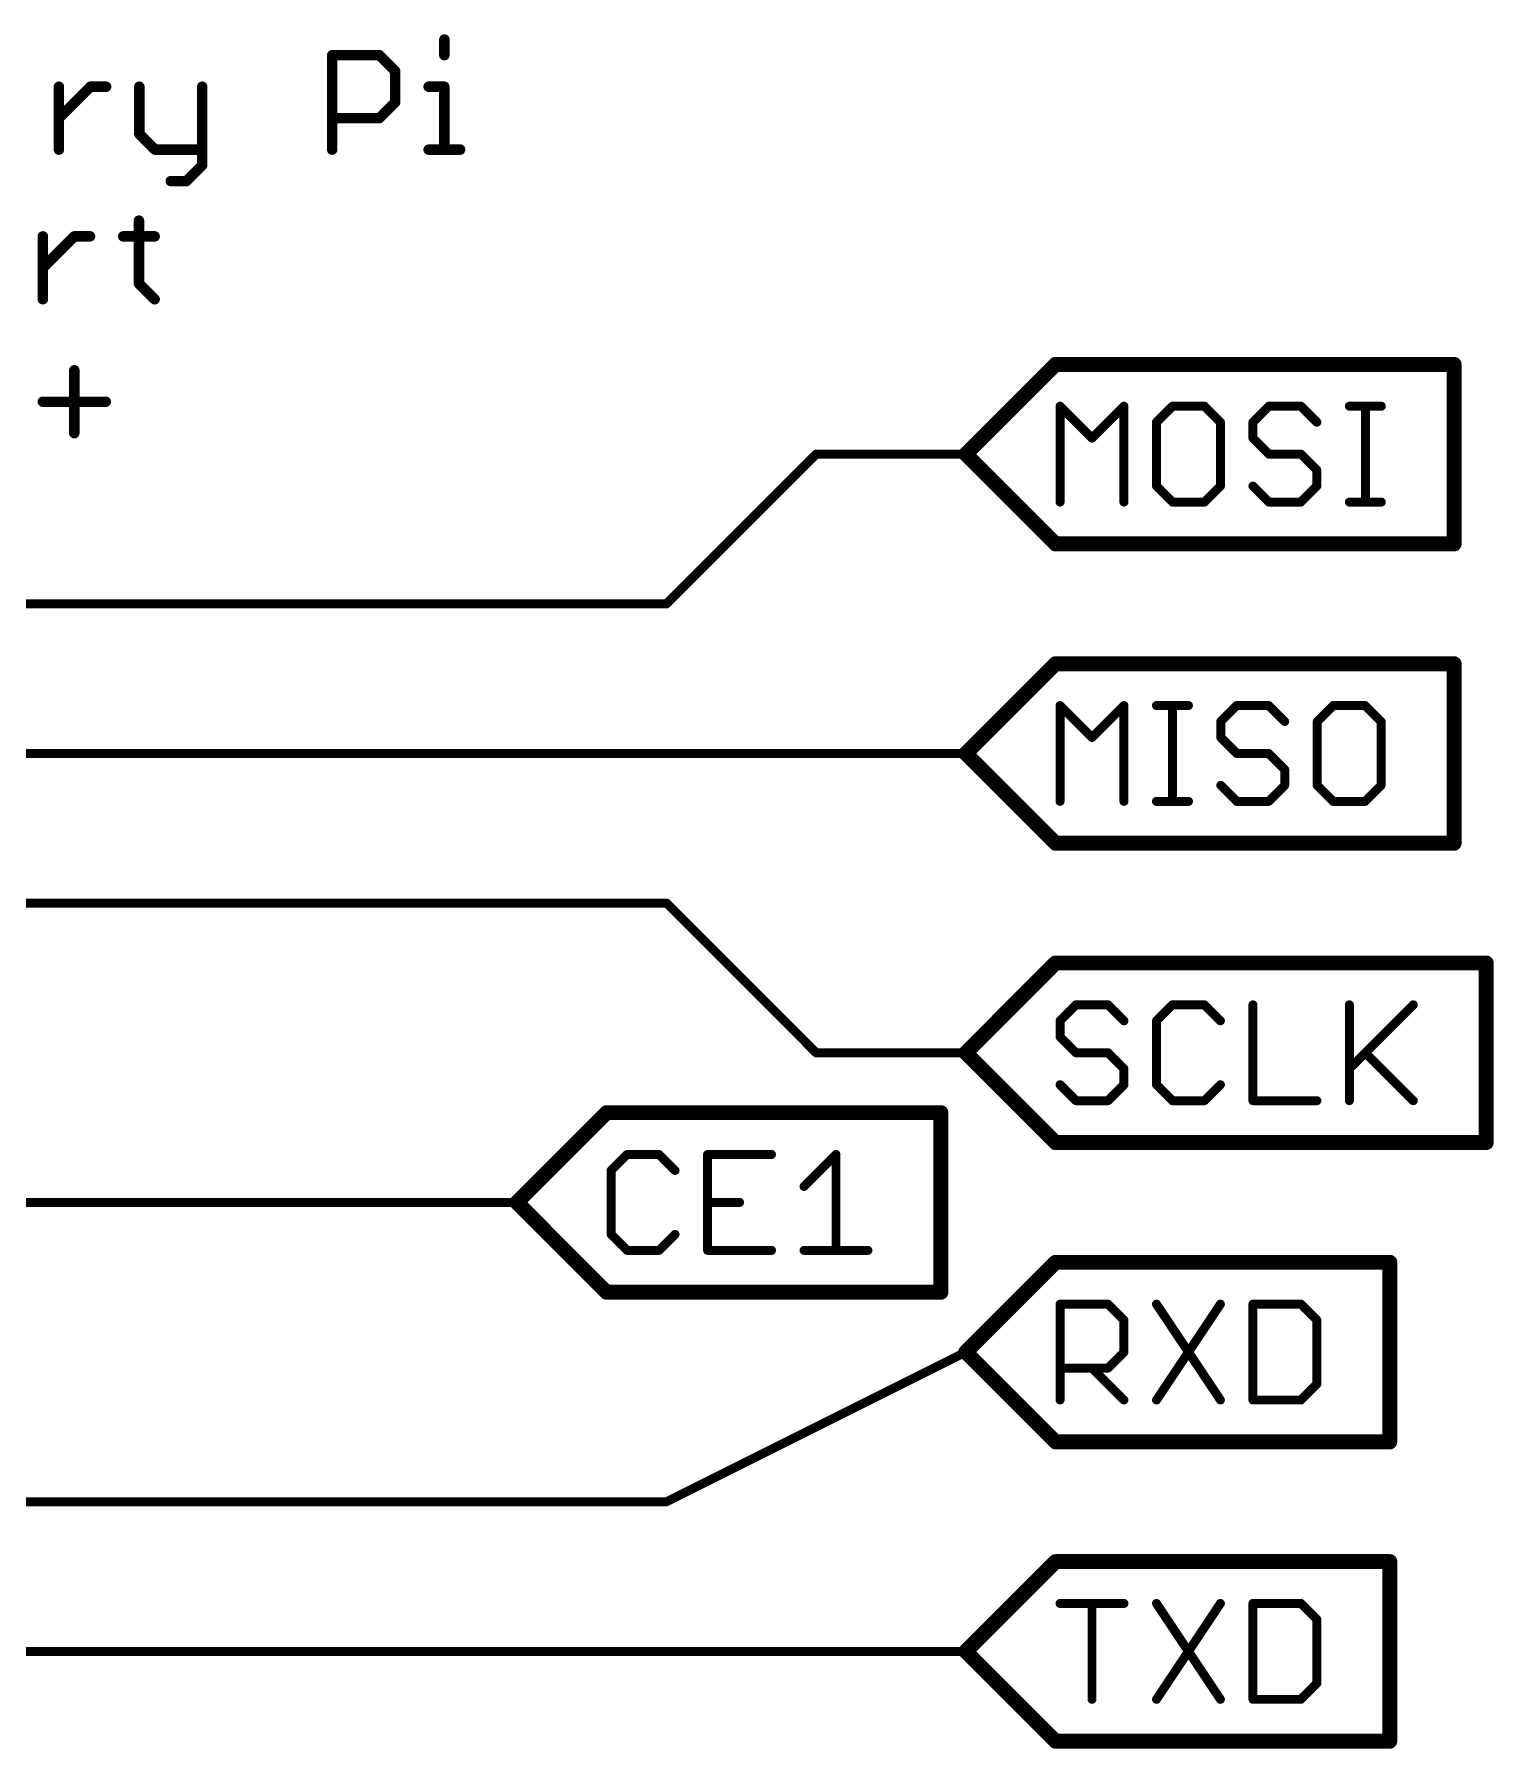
# Model space of a CAD drawing. Extents: x 2 to 137, y 1 to 177.
# Drawn here: x 98.49 to 123.26, y 135.51 to 164.61 of the extents above; entities that cross this region are included whole.
import ezdxf

# ---------------------------------------------------------------- set-up
doc = ezdxf.new("R2010")
doc.units = 0
for name, color, linetype in [('91', 94, 'CONTINUOUS'), ('95', 250, 'CONTINUOUS'), ('97', 250, 'CONTINUOUS')]:
    doc.layers.add(name, color=color, linetype=linetype)

msp = doc.modelspace()

# ---------------------------------------------------------------- linework, layer by layer
at = {"layer": '91', "const_width": 0.1524}
for points in [[(109.22, 154.94), (111.76, 157.48)], [(111.76, 157.48), (114.3, 157.48)], [(88.9, 154.94), (109.22, 154.94)], [(88.9, 152.4), (109.22, 152.4)], [(109.22, 152.4), (114.3, 152.4)], [(88.9, 149.86), (109.22, 149.86)], [(109.22, 149.86), (111.76, 147.32)], [(111.76, 147.32), (114.3, 147.32)], [(88.9, 144.78), (106.68, 144.78)], [(109.22, 139.7), (114.3, 142.24)], [(88.9, 139.7), (109.22, 139.7)], [(88.9, 137.16), (114.3, 137.16)]]:
    msp.add_lwpolyline(points, dxfattribs=at)
at = {"layer": '91', "const_width": 0.0762}
for points in [[(111.76, 157.5181, 1), (111.76, 157.4419)], [(111.7869, 157.4531, 1), (111.7331, 157.5069)], [(114.3, 157.4419, 1), (114.3, 157.5181)], [(109.1931, 154.9669, 1), (109.2469, 154.9131)], [(109.22, 154.9019, 1), (109.22, 154.9781)], [(109.22, 152.4381, 1), (109.22, 152.3619)], [(109.22, 152.3619, 1), (109.22, 152.4381)], [(114.3, 152.3619, 1), (114.3, 152.4381)], [(109.2469, 149.8869, 1), (109.1931, 149.8331)], [(109.22, 149.8219, 1), (109.22, 149.8981)], [(111.76, 147.3581, 1), (111.76, 147.2819)], [(111.7331, 147.2931, 1), (111.7869, 147.3469)], [(114.3, 147.2819, 1), (114.3, 147.3581)], [(106.68, 144.7419, 1), (106.68, 144.8181)], [(114.317, 142.2059, 1), (114.283, 142.2741)], [(109.203, 139.7341, 1), (109.237, 139.6659)], [(109.22, 139.6619, 1), (109.22, 139.7381)], [(114.3, 137.1219, 1), (114.3, 137.1981)]]:
    msp.add_lwpolyline(points, format="xyb", dxfattribs=at)
at = {"layer": '95'}
for points, const_width in [([(114.3, 157.48), (115.824, 159.004)], 0.254), ([(115.824, 159.004), (122.5889, 159.004)], 0.254), ([(122.5889, 159.004), (122.5889, 155.956)], 0.254), ([(115.9002, 156.6672), (115.9002, 158.2942)], 0.1524), ([(115.9002, 158.2942), (116.4425, 157.7519)], 0.1524), ([(116.4425, 157.7519), (116.9849, 158.2942)], 0.1524), ([(116.9849, 158.2942), (116.9849, 156.6672)], 0.1524), ([(117.8085, 158.2942), (117.5374, 158.023)], 0.1524), ([(118.3509, 158.2942), (117.8085, 158.2942)], 0.1524), ([(118.622, 158.023), (118.3509, 158.2942)], 0.1524), ([(119.4457, 158.2942), (119.1745, 158.023)], 0.1524), ([(119.988, 158.2942), (119.4457, 158.2942)], 0.1524), ([(120.2592, 158.023), (119.988, 158.2942)], 0.1524), ([(120.8117, 158.2942), (121.354, 158.2942)], 0.1524), ([(121.0828, 156.6672), (121.0828, 158.2942)], 0.1524), ([(117.5374, 158.023), (117.5374, 156.9384)], 0.1524), ([(118.622, 156.9384), (118.622, 158.023)], 0.1524), ([(119.1745, 158.023), (119.1745, 157.7519)], 0.1524), ([(119.1745, 157.7519), (119.4457, 157.4807)], 0.1524), ([(114.3, 157.48), (115.824, 155.956)], 0.254), ([(119.4457, 157.4807), (119.988, 157.4807)], 0.1524), ([(119.988, 157.4807), (120.2592, 157.2095)], 0.1524), ([(120.2592, 157.2095), (120.2592, 156.9384)], 0.1524), ([(117.5374, 156.9384), (117.8085, 156.6672)], 0.1524), ([(118.3509, 156.6672), (118.622, 156.9384)], 0.1524), ([(119.4457, 156.6672), (119.1745, 156.9384)], 0.1524), ([(120.2592, 156.9384), (119.988, 156.6672)], 0.1524), ([(117.8085, 156.6672), (118.3509, 156.6672)], 0.1524), ([(119.988, 156.6672), (119.4457, 156.6672)], 0.1524), ([(120.8117, 156.6672), (121.354, 156.6672)], 0.1524), ([(115.824, 155.956), (122.5889, 155.956)], 0.254), ([(114.3, 152.4), (115.824, 153.924)], 0.254), ([(115.824, 153.924), (122.5889, 153.924)], 0.254), ([(122.5889, 153.924), (122.5889, 150.876)], 0.254), ([(115.9002, 151.5872), (115.9002, 153.2142)], 0.1524), ([(115.9002, 153.2142), (116.4425, 152.6719)], 0.1524), ([(116.4425, 152.6719), (116.9849, 153.2142)], 0.1524), ([(116.9849, 153.2142), (116.9849, 151.5872)], 0.1524), ([(117.5374, 153.2142), (118.0797, 153.2142)], 0.1524), ([(117.8085, 151.5872), (117.8085, 153.2142)], 0.1524), ([(118.9, 153.2142), (118.6288, 152.943)], 0.1524), ([(119.4423, 153.2142), (118.9, 153.2142)], 0.1524), ([(119.7135, 152.943), (119.4423, 153.2142)], 0.1524), ([(120.5371, 153.2142), (120.266, 152.943)], 0.1524), ([(121.0794, 153.2142), (120.5371, 153.2142)], 0.1524), ([(121.3506, 152.943), (121.0794, 153.2142)], 0.1524), ([(118.6288, 152.943), (118.6288, 152.6719)], 0.1524), ([(120.266, 152.943), (120.266, 151.8584)], 0.1524), ([(121.3506, 151.8584), (121.3506, 152.943)], 0.1524), ([(114.3, 152.4), (115.824, 150.876)], 0.254), ([(118.6288, 152.6719), (118.9, 152.4007)], 0.1524), ([(118.9, 152.4007), (119.4423, 152.4007)], 0.1524), ([(119.4423, 152.4007), (119.7135, 152.1295)], 0.1524), ([(119.7135, 152.1295), (119.7135, 151.8584)], 0.1524), ([(118.9, 151.5872), (118.6288, 151.8584)], 0.1524), ([(119.7135, 151.8584), (119.4423, 151.5872)], 0.1524), ([(120.266, 151.8584), (120.5371, 151.5872)], 0.1524), ([(121.0794, 151.5872), (121.3506, 151.8584)], 0.1524), ([(117.5374, 151.5872), (118.0797, 151.5872)], 0.1524), ([(119.4423, 151.5872), (118.9, 151.5872)], 0.1524), ([(120.5371, 151.5872), (121.0794, 151.5872)], 0.1524), ([(115.824, 150.876), (122.5889, 150.876)], 0.254), ([(114.3, 147.32), (115.824, 148.844)], 0.254), ([(115.824, 148.844), (123.1346, 148.844)], 0.254), ([(123.1346, 148.844), (123.1346, 145.796)], 0.254), ([(116.1714, 148.1342), (115.9002, 147.863)], 0.1524), ([(116.7137, 148.1342), (116.1714, 148.1342)], 0.1524), ([(116.9849, 147.863), (116.7137, 148.1342)], 0.1524), ([(117.8085, 148.1342), (117.5374, 147.863)], 0.1524), ([(118.3509, 148.1342), (117.8085, 148.1342)], 0.1524), ([(118.622, 147.863), (118.3509, 148.1342)], 0.1524), ([(119.1745, 148.1342), (119.1745, 146.5072)], 0.1524), ([(120.8117, 148.1342), (120.8117, 146.5072)], 0.1524), ([(120.8117, 147.0495), (121.8963, 148.1342)], 0.1524), ([(115.9002, 147.863), (115.9002, 147.5919)], 0.1524), ([(117.5374, 147.863), (117.5374, 146.7784)], 0.1524), ([(115.9002, 147.5919), (116.1714, 147.3207)], 0.1524), ([(114.3, 147.32), (115.824, 145.796)], 0.254), ([(116.1714, 147.3207), (116.7137, 147.3207)], 0.1524), ([(116.7137, 147.3207), (116.9849, 147.0495)], 0.1524), ([(121.0828, 147.3207), (121.8963, 146.5072)], 0.1524), ([(116.9849, 147.0495), (116.9849, 146.7784)], 0.1524), ([(116.1714, 146.5072), (115.9002, 146.7784)], 0.1524), ([(116.9849, 146.7784), (116.7137, 146.5072)], 0.1524), ([(117.5374, 146.7784), (117.8085, 146.5072)], 0.1524), ([(118.3509, 146.5072), (118.622, 146.7784)], 0.1524), ([(106.68, 144.78), (108.204, 146.304)], 0.254), ([(108.204, 146.304), (113.8775, 146.304)], 0.254), ([(113.8775, 146.304), (113.8775, 143.256)], 0.254), ([(116.7137, 146.5072), (116.1714, 146.5072)], 0.1524), ([(117.8085, 146.5072), (118.3509, 146.5072)], 0.1524), ([(119.1745, 146.5072), (120.2592, 146.5072)], 0.1524), ([(115.824, 145.796), (123.1346, 145.796)], 0.254), ([(108.5514, 145.5942), (108.2802, 145.323)], 0.1524), ([(109.0937, 145.5942), (108.5514, 145.5942)], 0.1524), ([(109.3649, 145.323), (109.0937, 145.5942)], 0.1524), ([(111.002, 145.5942), (109.9174, 145.5942)], 0.1524), ([(109.9174, 145.5942), (109.9174, 143.9672)], 0.1524), ([(111.5545, 145.0519), (112.0968, 145.5942)], 0.1524), ([(112.0968, 145.5942), (112.0968, 143.9672)], 0.1524), ([(108.2802, 145.323), (108.2802, 144.2384)], 0.1524), ([(106.68, 144.78), (108.204, 143.256)], 0.254), ([(109.9174, 144.7807), (110.4597, 144.7807)], 0.1524), ([(108.2802, 144.2384), (108.5514, 143.9672)], 0.1524), ([(108.5514, 143.9672), (109.0937, 143.9672)], 0.1524), ([(109.0937, 143.9672), (109.3649, 144.2384)], 0.1524), ([(109.9174, 143.9672), (111.002, 143.9672)], 0.1524), ([(111.5545, 143.9672), (112.6392, 143.9672)], 0.1524), ([(114.3, 142.24), (115.824, 143.764)], 0.254), ([(115.824, 143.764), (121.4975, 143.764)], 0.254), ([(121.4975, 143.764), (121.4975, 140.716)], 0.254), ([(108.204, 143.256), (113.8775, 143.256)], 0.254), ([(115.9002, 141.4272), (115.9002, 143.0542)], 0.1524), ([(115.9002, 143.0542), (116.7137, 143.0542)], 0.1524), ([(116.7137, 143.0542), (116.9849, 142.783)], 0.1524), ([(117.5374, 143.0542), (118.622, 141.4272)], 0.1524), ([(118.622, 143.0542), (117.5374, 141.4272)], 0.1524), ([(119.1745, 143.0542), (119.1745, 141.4272)], 0.1524), ([(119.988, 143.0542), (119.1745, 143.0542)], 0.1524), ([(120.2592, 142.783), (119.988, 143.0542)], 0.1524), ([(116.9849, 142.783), (116.9849, 142.2407)], 0.1524), ([(120.2592, 141.6984), (120.2592, 142.783)], 0.1524), ([(114.3, 142.24), (115.824, 140.716)], 0.254), ([(116.9849, 142.2407), (116.7137, 141.9695)], 0.1524), ([(116.7137, 141.9695), (115.9002, 141.9695)], 0.1524), ([(116.4425, 141.9695), (116.9849, 141.4272)], 0.1524), ([(119.988, 141.4272), (120.2592, 141.6984)], 0.1524), ([(119.1745, 141.4272), (119.988, 141.4272)], 0.1524), ([(115.824, 140.716), (121.4975, 140.716)], 0.254), ([(114.3, 137.16), (115.824, 138.684)], 0.254), ([(115.824, 138.684), (121.4975, 138.684)], 0.254), ([(121.4975, 138.684), (121.4975, 135.636)], 0.254), ([(115.9002, 137.9742), (116.9849, 137.9742)], 0.1524), ([(116.4425, 136.3472), (116.4425, 137.9742)], 0.1524), ([(117.5374, 137.9742), (118.622, 136.3472)], 0.1524), ([(118.622, 137.9742), (117.5374, 136.3472)], 0.1524), ([(119.1745, 137.9742), (119.1745, 136.3472)], 0.1524), ([(119.988, 137.9742), (119.1745, 137.9742)], 0.1524), ([(120.2592, 137.703), (119.988, 137.9742)], 0.1524), ([(120.2592, 136.6184), (120.2592, 137.703)], 0.1524), ([(114.3, 137.16), (115.824, 135.636)], 0.254), ([(119.988, 136.3472), (120.2592, 136.6184)], 0.1524), ([(119.1745, 136.3472), (119.988, 136.3472)], 0.1524), ([(115.824, 135.636), (121.4975, 135.636)], 0.254)]:
    msp.add_lwpolyline(points, dxfattribs=dict(at, const_width=const_width))
for points, const_width in [([(115.824, 159.0675, 1), (115.824, 158.9405)], 0.127), ([(115.8689, 158.9591, 1), (115.7791, 159.0489)], 0.127), ([(122.6524, 159.004, 1), (122.5254, 159.004)], 0.127), ([(122.5889, 158.9405, 1), (122.5889, 159.0675)], 0.127), ([(115.9383, 158.2942, 1), (115.8621, 158.2942)], 0.0762), ([(115.9271, 158.3211, 1), (115.8733, 158.2672)], 0.0762), ([(117.023, 158.2942, 1), (116.9468, 158.2942)], 0.0762), ([(117.0118, 158.2672, 1), (116.9579, 158.3211)], 0.0762), ([(117.8085, 158.3323, 1), (117.8085, 158.2561)], 0.0762), ([(117.8355, 158.2672, 1), (117.7816, 158.3211)], 0.0762), ([(118.3778, 158.3211, 1), (118.3239, 158.2672)], 0.0762), ([(118.3509, 158.2561, 1), (118.3509, 158.3323)], 0.0762), ([(119.4457, 158.3323, 1), (119.4457, 158.2561)], 0.0762), ([(119.4726, 158.2672, 1), (119.4187, 158.3211)], 0.0762), ([(120.0149, 158.3211, 1), (119.9611, 158.2672)], 0.0762), ([(119.988, 158.2561, 1), (119.988, 158.3323)], 0.0762), ([(120.8117, 158.3323, 1), (120.8117, 158.2561)], 0.0762), ([(121.1209, 158.2942, 1), (121.0447, 158.2942)], 0.0762), ([(121.354, 158.2561, 1), (121.354, 158.3323)], 0.0762), ([(117.5104, 158.05, 1), (117.5643, 157.9961)], 0.0762), ([(117.5755, 158.023, 1), (117.4993, 158.023)], 0.0762), ([(118.6601, 158.023, 1), (118.5839, 158.023)], 0.0762), ([(118.5951, 157.9961, 1), (118.649, 158.05)], 0.0762), ([(119.2126, 158.023, 1), (119.1364, 158.023)], 0.0762), ([(119.1476, 158.05, 1), (119.2015, 157.9961)], 0.0762), ([(120.2322, 157.9961, 1), (120.2861, 158.05)], 0.0762), ([(116.4156, 157.7788, 1), (116.4695, 157.7249)], 0.0762), ([(116.4156, 157.7249, 1), (116.4695, 157.7788)], 0.0762), ([(119.2015, 157.7788, 1), (119.1476, 157.7249)], 0.0762), ([(119.1364, 157.7519, 1), (119.2126, 157.7519)], 0.0762), ([(114.3449, 157.5249, 1), (114.2551, 157.4351)], 0.127), ([(114.2551, 157.5249, 1), (114.3449, 157.4351)], 0.127), ([(119.4457, 157.5188, 1), (119.4457, 157.4426)], 0.0762), ([(119.4187, 157.4538, 1), (119.4726, 157.5076)], 0.0762), ([(120.0149, 157.5076, 1), (119.9611, 157.4538)], 0.0762), ([(119.988, 157.4426, 1), (119.988, 157.5188)], 0.0762), ([(120.2973, 157.2095, 1), (120.2211, 157.2095)], 0.0762), ([(120.2322, 157.1826, 1), (120.2861, 157.2365)], 0.0762), ([(117.5643, 156.9653, 1), (117.5104, 156.9114)], 0.0762), ([(117.4993, 156.9384, 1), (117.5755, 156.9384)], 0.0762), ([(118.5839, 156.9384, 1), (118.6601, 156.9384)], 0.0762), ([(118.649, 156.9114, 1), (118.5951, 156.9653)], 0.0762), ([(119.2015, 156.9653, 1), (119.1476, 156.9114)], 0.0762), ([(120.2211, 156.9384, 1), (120.2973, 156.9384)], 0.0762), ([(120.2861, 156.9114, 1), (120.2322, 156.9653)], 0.0762), ([(115.8621, 156.6672, 1), (115.9383, 156.6672)], 0.0762), ([(116.9468, 156.6672, 1), (117.023, 156.6672)], 0.0762), ([(117.8085, 156.7053, 1), (117.8085, 156.6291)], 0.0762), ([(117.7816, 156.6403, 1), (117.8355, 156.6941)], 0.0762), ([(118.3239, 156.6941, 1), (118.3778, 156.6403)], 0.0762), ([(118.3509, 156.6291, 1), (118.3509, 156.7053)], 0.0762), ([(119.4457, 156.7053, 1), (119.4457, 156.6291)], 0.0762), ([(119.4187, 156.6403, 1), (119.4726, 156.6941)], 0.0762), ([(119.9611, 156.6941, 1), (120.0149, 156.6403)], 0.0762), ([(119.988, 156.6291, 1), (119.988, 156.7053)], 0.0762), ([(120.8117, 156.7053, 1), (120.8117, 156.6291)], 0.0762), ([(121.0447, 156.6672, 1), (121.1209, 156.6672)], 0.0762), ([(121.354, 156.6291, 1), (121.354, 156.7053)], 0.0762), ([(115.824, 156.0195, 1), (115.824, 155.8925)], 0.127), ([(115.7791, 155.9111, 1), (115.8689, 156.0009)], 0.127), ([(122.5254, 155.956, 1), (122.6524, 155.956)], 0.127), ([(122.5889, 155.8925, 1), (122.5889, 156.0195)], 0.127), ([(115.824, 153.9875, 1), (115.824, 153.8605)], 0.127), ([(115.8689, 153.8791, 1), (115.7791, 153.9689)], 0.127), ([(122.6524, 153.924, 1), (122.5254, 153.924)], 0.127), ([(122.5889, 153.8605, 1), (122.5889, 153.9875)], 0.127), ([(115.9383, 153.2142, 1), (115.8621, 153.2142)], 0.0762), ([(115.9271, 153.2411, 1), (115.8733, 153.1872)], 0.0762), ([(117.023, 153.2142, 1), (116.9468, 153.2142)], 0.0762), ([(117.0118, 153.1872, 1), (116.9579, 153.2411)], 0.0762), ([(117.5374, 153.2523, 1), (117.5374, 153.1761)], 0.0762), ([(117.8466, 153.2142, 1), (117.7704, 153.2142)], 0.0762), ([(118.0797, 153.1761, 1), (118.0797, 153.2523)], 0.0762), ([(118.9, 153.2523, 1), (118.9, 153.1761)], 0.0762), ([(118.9269, 153.1872, 1), (118.873, 153.2411)], 0.0762), ([(119.4692, 153.2411, 1), (119.4153, 153.1872)], 0.0762), ([(119.4423, 153.1761, 1), (119.4423, 153.2523)], 0.0762), ([(120.5371, 153.2523, 1), (120.5371, 153.1761)], 0.0762), ([(120.5641, 153.1872, 1), (120.5102, 153.2411)], 0.0762), ([(121.1064, 153.2411, 1), (121.0525, 153.1872)], 0.0762), ([(121.0794, 153.1761, 1), (121.0794, 153.2523)], 0.0762), ([(118.6669, 152.943, 1), (118.5907, 152.943)], 0.0762), ([(118.6019, 152.97, 1), (118.6557, 152.9161)], 0.0762), ([(119.6865, 152.9161, 1), (119.7404, 152.97)], 0.0762), ([(120.239, 152.97, 1), (120.2929, 152.9161)], 0.0762), ([(120.3041, 152.943, 1), (120.2279, 152.943)], 0.0762), ([(121.3887, 152.943, 1), (121.3125, 152.943)], 0.0762), ([(121.3237, 152.9161, 1), (121.3775, 152.97)], 0.0762), ([(114.3449, 152.4449, 1), (114.2551, 152.3551)], 0.127), ([(114.2551, 152.4449, 1), (114.3449, 152.3551)], 0.127), ([(116.4156, 152.6988, 1), (116.4695, 152.6449)], 0.0762), ([(116.4156, 152.6449, 1), (116.4695, 152.6988)], 0.0762), ([(118.6557, 152.6988, 1), (118.6019, 152.6449)], 0.0762), ([(118.5907, 152.6719, 1), (118.6669, 152.6719)], 0.0762), ([(118.9, 152.4388, 1), (118.9, 152.3626)], 0.0762), ([(119.4692, 152.4276, 1), (119.4153, 152.3738)], 0.0762), ([(119.4423, 152.3626, 1), (119.4423, 152.4388)], 0.0762), ([(118.873, 152.3738, 1), (118.9269, 152.4276)], 0.0762), ([(119.7516, 152.1295, 1), (119.6754, 152.1295)], 0.0762), ([(119.6865, 152.1026, 1), (119.7404, 152.1565)], 0.0762), ([(118.6557, 151.8853, 1), (118.6019, 151.8314)], 0.0762), ([(119.6754, 151.8584, 1), (119.7516, 151.8584)], 0.0762), ([(119.7404, 151.8314, 1), (119.6865, 151.8853)], 0.0762), ([(120.2929, 151.8853, 1), (120.239, 151.8314)], 0.0762), ([(120.2279, 151.8584, 1), (120.3041, 151.8584)], 0.0762), ([(121.3125, 151.8584, 1), (121.3887, 151.8584)], 0.0762), ([(121.3775, 151.8314, 1), (121.3237, 151.8853)], 0.0762), ([(115.8621, 151.5872, 1), (115.9383, 151.5872)], 0.0762), ([(116.9468, 151.5872, 1), (117.023, 151.5872)], 0.0762), ([(117.5374, 151.6253, 1), (117.5374, 151.5491)], 0.0762), ([(117.7704, 151.5872, 1), (117.8466, 151.5872)], 0.0762), ([(118.0797, 151.5491, 1), (118.0797, 151.6253)], 0.0762), ([(118.9, 151.6253, 1), (118.9, 151.5491)], 0.0762), ([(118.873, 151.5603, 1), (118.9269, 151.6141)], 0.0762), ([(119.4153, 151.6141, 1), (119.4692, 151.5603)], 0.0762), ([(119.4423, 151.5491, 1), (119.4423, 151.6253)], 0.0762), ([(120.5371, 151.6253, 1), (120.5371, 151.5491)], 0.0762), ([(120.5102, 151.5603, 1), (120.5641, 151.6141)], 0.0762), ([(121.0525, 151.6141, 1), (121.1064, 151.5603)], 0.0762), ([(121.0794, 151.5491, 1), (121.0794, 151.6253)], 0.0762), ([(115.824, 150.9395, 1), (115.824, 150.8125)], 0.127), ([(115.7791, 150.8311, 1), (115.8689, 150.9209)], 0.127), ([(122.5254, 150.876, 1), (122.6524, 150.876)], 0.127), ([(122.5889, 150.8125, 1), (122.5889, 150.9395)], 0.127), ([(115.824, 148.9075, 1), (115.824, 148.7805)], 0.127), ([(115.8689, 148.7991, 1), (115.7791, 148.8889)], 0.127), ([(123.1981, 148.844, 1), (123.0711, 148.844)], 0.127), ([(123.1346, 148.7805, 1), (123.1346, 148.9075)], 0.127), ([(116.1714, 148.1723, 1), (116.1714, 148.0961)], 0.0762), ([(116.1983, 148.1072, 1), (116.1444, 148.1611)], 0.0762), ([(116.7406, 148.1611, 1), (116.6868, 148.1072)], 0.0762), ([(116.7137, 148.0961, 1), (116.7137, 148.1723)], 0.0762), ([(117.8085, 148.1723, 1), (117.8085, 148.0961)], 0.0762), ([(117.8355, 148.1072, 1), (117.7816, 148.1611)], 0.0762), ([(118.3778, 148.1611, 1), (118.3239, 148.1072)], 0.0762), ([(118.3509, 148.0961, 1), (118.3509, 148.1723)], 0.0762), ([(119.2126, 148.1342, 1), (119.1364, 148.1342)], 0.0762), ([(120.8498, 148.1342, 1), (120.7736, 148.1342)], 0.0762), ([(121.9233, 148.1072, 1), (121.8694, 148.1611)], 0.0762), ([(115.9383, 147.863, 1), (115.8621, 147.863)], 0.0762), ([(115.8733, 147.89, 1), (115.9271, 147.8361)], 0.0762), ([(116.9579, 147.8361, 1), (117.0118, 147.89)], 0.0762), ([(117.5104, 147.89, 1), (117.5643, 147.8361)], 0.0762), ([(117.5755, 147.863, 1), (117.4993, 147.863)], 0.0762), ([(118.5951, 147.8361, 1), (118.649, 147.89)], 0.0762), ([(115.9271, 147.6188, 1), (115.8733, 147.5649)], 0.0762), ([(115.8621, 147.5919, 1), (115.9383, 147.5919)], 0.0762), ([(114.3449, 147.3649, 1), (114.2551, 147.2751)], 0.127), ([(114.2551, 147.3649, 1), (114.3449, 147.2751)], 0.127), ([(116.1714, 147.3588, 1), (116.1714, 147.2826)], 0.0762), ([(116.1444, 147.2938, 1), (116.1983, 147.3476)], 0.0762), ([(116.7406, 147.3476, 1), (116.6868, 147.2938)], 0.0762), ([(116.7137, 147.2826, 1), (116.7137, 147.3588)], 0.0762), ([(121.1098, 147.3476, 1), (121.0559, 147.2938)], 0.0762), ([(117.023, 147.0495, 1), (116.9468, 147.0495)], 0.0762), ([(116.9579, 147.0226, 1), (117.0118, 147.0765)], 0.0762), ([(120.7847, 147.0765, 1), (120.8386, 147.0226)], 0.0762), ([(115.9271, 146.8053, 1), (115.8733, 146.7514)], 0.0762), ([(116.9468, 146.7784, 1), (117.023, 146.7784)], 0.0762), ([(117.0118, 146.7514, 1), (116.9579, 146.8053)], 0.0762), ([(117.5643, 146.8053, 1), (117.5104, 146.7514)], 0.0762), ([(117.4993, 146.7784, 1), (117.5755, 146.7784)], 0.0762), ([(118.649, 146.7514, 1), (118.5951, 146.8053)], 0.0762), ([(108.204, 146.3675, 1), (108.204, 146.2405)], 0.127), ([(108.2489, 146.2591, 1), (108.1591, 146.3489)], 0.127), ([(113.941, 146.304, 1), (113.814, 146.304)], 0.127), ([(113.8775, 146.2405, 1), (113.8775, 146.3675)], 0.127), ([(116.1714, 146.5453, 1), (116.1714, 146.4691)], 0.0762), ([(116.1444, 146.4803, 1), (116.1983, 146.5341)], 0.0762), ([(116.6868, 146.5341, 1), (116.7406, 146.4803)], 0.0762), ([(116.7137, 146.4691, 1), (116.7137, 146.5453)], 0.0762), ([(117.8085, 146.5453, 1), (117.8085, 146.4691)], 0.0762), ([(117.7816, 146.4803, 1), (117.8355, 146.5341)], 0.0762), ([(118.3239, 146.5341, 1), (118.3778, 146.4803)], 0.0762), ([(118.3509, 146.4691, 1), (118.3509, 146.5453)], 0.0762), ([(119.1745, 146.5453, 1), (119.1745, 146.4691)], 0.0762), ([(119.1364, 146.5072, 1), (119.2126, 146.5072)], 0.0762), ([(120.2592, 146.4691, 1), (120.2592, 146.5453)], 0.0762), ([(120.7736, 146.5072, 1), (120.8498, 146.5072)], 0.0762), ([(121.8694, 146.4803, 1), (121.9233, 146.5341)], 0.0762), ([(115.824, 145.8595, 1), (115.824, 145.7325)], 0.127), ([(115.7791, 145.7511, 1), (115.8689, 145.8409)], 0.127), ([(123.0711, 145.796, 1), (123.1981, 145.796)], 0.127), ([(123.1346, 145.7325, 1), (123.1346, 145.8595)], 0.127), ([(108.5514, 145.6323, 1), (108.5514, 145.5561)], 0.0762), ([(108.5783, 145.5672, 1), (108.5244, 145.6211)], 0.0762), ([(109.1206, 145.6211, 1), (109.0668, 145.5672)], 0.0762), ([(109.0937, 145.5561, 1), (109.0937, 145.6323)], 0.0762), ([(109.9174, 145.6323, 1), (109.9174, 145.5561)], 0.0762), ([(109.9555, 145.5942, 1), (109.8793, 145.5942)], 0.0762), ([(111.002, 145.5561, 1), (111.002, 145.6323)], 0.0762), ([(112.1349, 145.5942, 1), (112.0587, 145.5942)], 0.0762), ([(112.1238, 145.5672, 1), (112.0699, 145.6211)], 0.0762), ([(108.3183, 145.323, 1), (108.2421, 145.323)], 0.0762), ([(108.2533, 145.35, 1), (108.3071, 145.2961)], 0.0762), ([(109.3379, 145.2961, 1), (109.3918, 145.35)], 0.0762), ([(106.7249, 144.8249, 1), (106.6351, 144.7351)], 0.127), ([(111.5276, 145.0788, 1), (111.5815, 145.0249)], 0.0762), ([(106.6351, 144.8249, 1), (106.7249, 144.7351)], 0.127), ([(109.9174, 144.8188, 1), (109.9174, 144.7426)], 0.0762), ([(110.4597, 144.7426, 1), (110.4597, 144.8188)], 0.0762), ([(108.3071, 144.2653, 1), (108.2533, 144.2114)], 0.0762), ([(108.2421, 144.2384, 1), (108.3183, 144.2384)], 0.0762), ([(108.5514, 144.0053, 1), (108.5514, 143.9291)], 0.0762), ([(108.5244, 143.9403, 1), (108.5783, 143.9941)], 0.0762), ([(109.0668, 143.9941, 1), (109.1206, 143.9403)], 0.0762), ([(109.0937, 143.9291, 1), (109.0937, 144.0053)], 0.0762), ([(109.3918, 144.2114, 1), (109.3379, 144.2653)], 0.0762), ([(109.9174, 144.0053, 1), (109.9174, 143.9291)], 0.0762), ([(111.002, 143.9291, 1), (111.002, 144.0053)], 0.0762), ([(111.5545, 144.0053, 1), (111.5545, 143.9291)], 0.0762), ([(112.6392, 143.9291, 1), (112.6392, 144.0053)], 0.0762), ([(109.8793, 143.9672, 1), (109.9555, 143.9672)], 0.0762), ([(112.0587, 143.9672, 1), (112.1349, 143.9672)], 0.0762), ([(115.824, 143.8275, 1), (115.824, 143.7005)], 0.127), ([(115.8689, 143.7191, 1), (115.7791, 143.8089)], 0.127), ([(121.561, 143.764, 1), (121.434, 143.764)], 0.127), ([(121.4975, 143.7005, 1), (121.4975, 143.8275)], 0.127), ([(108.204, 143.3195, 1), (108.204, 143.1925)], 0.127), ([(108.1591, 143.2111, 1), (108.2489, 143.3009)], 0.127), ([(113.814, 143.256, 1), (113.941, 143.256)], 0.127), ([(113.8775, 143.1925, 1), (113.8775, 143.3195)], 0.127), ([(115.9383, 143.0542, 1), (115.8621, 143.0542)], 0.0762), ([(115.9002, 143.0923, 1), (115.9002, 143.0161)], 0.0762), ([(116.7406, 143.0811, 1), (116.6868, 143.0272)], 0.0762), ([(116.7137, 143.0161, 1), (116.7137, 143.0923)], 0.0762), ([(117.5691, 143.0753, 1), (117.5057, 143.0331)], 0.0762), ([(118.6537, 143.0331, 1), (118.5903, 143.0753)], 0.0762), ([(119.2126, 143.0542, 1), (119.1364, 143.0542)], 0.0762), ([(119.1745, 143.0923, 1), (119.1745, 143.0161)], 0.0762), ([(120.0149, 143.0811, 1), (119.9611, 143.0272)], 0.0762), ([(119.988, 143.0161, 1), (119.988, 143.0923)], 0.0762), ([(117.023, 142.783, 1), (116.9468, 142.783)], 0.0762), ([(116.9579, 142.7561, 1), (117.0118, 142.81)], 0.0762), ([(120.2973, 142.783, 1), (120.2211, 142.783)], 0.0762), ([(120.2322, 142.7561, 1), (120.2861, 142.81)], 0.0762), ([(114.3449, 142.2849, 1), (114.2551, 142.1951)], 0.127), ([(114.2551, 142.2849, 1), (114.3449, 142.1951)], 0.127), ([(117.0118, 142.2138, 1), (116.9579, 142.2676)], 0.0762), ([(115.9002, 142.0076, 1), (115.9002, 141.9314)], 0.0762), ([(116.4695, 141.9965, 1), (116.4156, 141.9426)], 0.0762), ([(116.6868, 141.9965, 1), (116.7406, 141.9426)], 0.0762), ([(116.7137, 141.9314, 1), (116.7137, 142.0076)], 0.0762), ([(116.9468, 142.2407, 1), (117.023, 142.2407)], 0.0762), ([(120.2211, 141.6984, 1), (120.2973, 141.6984)], 0.0762), ([(120.2861, 141.6714, 1), (120.2322, 141.7253)], 0.0762), ([(115.8621, 141.4272, 1), (115.9383, 141.4272)], 0.0762), ([(116.9579, 141.4003, 1), (117.0118, 141.4541)], 0.0762), ([(117.5057, 141.4483, 1), (117.5691, 141.4061)], 0.0762), ([(118.5903, 141.4061, 1), (118.6537, 141.4483)], 0.0762), ([(119.1745, 141.4653, 1), (119.1745, 141.3891)], 0.0762), ([(119.1364, 141.4272, 1), (119.2126, 141.4272)], 0.0762), ([(119.9611, 141.4541, 1), (120.0149, 141.4003)], 0.0762), ([(119.988, 141.3891, 1), (119.988, 141.4653)], 0.0762), ([(115.824, 140.7795, 1), (115.824, 140.6525)], 0.127), ([(121.4975, 140.6525, 1), (121.4975, 140.7795)], 0.127), ([(115.7791, 140.6711, 1), (115.8689, 140.7609)], 0.127), ([(121.434, 140.716, 1), (121.561, 140.716)], 0.127), ([(115.824, 138.7475, 1), (115.824, 138.6205)], 0.127), ([(115.8689, 138.6391, 1), (115.7791, 138.7289)], 0.127), ([(121.561, 138.684, 1), (121.434, 138.684)], 0.127), ([(121.4975, 138.6205, 1), (121.4975, 138.7475)], 0.127), ([(115.9002, 138.0123, 1), (115.9002, 137.9361)], 0.0762), ([(116.4806, 137.9742, 1), (116.4044, 137.9742)], 0.0762), ([(116.9849, 137.9361, 1), (116.9849, 138.0123)], 0.0762), ([(117.5691, 137.9953, 1), (117.5057, 137.9531)], 0.0762), ([(118.6537, 137.9531, 1), (118.5903, 137.9953)], 0.0762), ([(119.2126, 137.9742, 1), (119.1364, 137.9742)], 0.0762), ([(119.1745, 138.0123, 1), (119.1745, 137.9361)], 0.0762), ([(120.0149, 138.0011, 1), (119.9611, 137.9472)], 0.0762), ([(119.988, 137.9361, 1), (119.988, 138.0123)], 0.0762), ([(120.2973, 137.703, 1), (120.2211, 137.703)], 0.0762), ([(120.2322, 137.6761, 1), (120.2861, 137.73)], 0.0762), ([(114.3449, 137.2049, 1), (114.2551, 137.1151)], 0.127), ([(114.2551, 137.2049, 1), (114.3449, 137.1151)], 0.127), ([(120.2211, 136.6184, 1), (120.2973, 136.6184)], 0.0762), ([(120.2861, 136.5914, 1), (120.2322, 136.6453)], 0.0762), ([(116.4044, 136.3472, 1), (116.4806, 136.3472)], 0.0762), ([(117.5057, 136.3683, 1), (117.5691, 136.3261)], 0.0762), ([(118.5903, 136.3261, 1), (118.6537, 136.3683)], 0.0762), ([(119.1745, 136.3853, 1), (119.1745, 136.3091)], 0.0762), ([(119.1364, 136.3472, 1), (119.2126, 136.3472)], 0.0762), ([(119.9611, 136.3741, 1), (120.0149, 136.3203)], 0.0762), ([(119.988, 136.3091, 1), (119.988, 136.3853)], 0.0762), ([(115.824, 135.6995, 1), (115.824, 135.5725)], 0.127), ([(115.7791, 135.5911, 1), (115.8689, 135.6809)], 0.127), ([(121.434, 135.636, 1), (121.561, 135.636)], 0.127), ([(121.4975, 135.5725, 1), (121.4975, 135.6995)], 0.127)]:
    msp.add_lwpolyline(points, format="xyb", dxfattribs=dict(at, const_width=const_width))
at = {"layer": '97', "const_width": 0.1778}
for points in [[(105.4488, 164.5174), (105.4488, 164.2505)], [(103.5447, 162.6489), (103.5447, 164.2505)], [(103.5447, 164.2505), (104.3455, 164.2505)], [(104.3455, 164.2505), (104.6125, 163.9835)], [(104.6125, 163.9835), (104.6125, 163.4497)], [(98.9061, 162.6489), (98.9061, 163.7166)], [(98.9061, 163.1828), (99.44, 163.7166)], [(99.44, 163.7166), (99.7069, 163.7166)], [(100.2704, 163.7166), (100.2704, 162.9158)], [(101.3381, 163.7166), (101.3381, 162.382)], [(104.6125, 163.4497), (104.3455, 163.1828)], [(105.1819, 163.7166), (105.4488, 163.7166)], [(105.4488, 163.7166), (105.4488, 162.6489)], [(104.3455, 163.1828), (103.5447, 163.1828)], [(100.2704, 162.9158), (100.5374, 162.6489)], [(100.5374, 162.6489), (101.3381, 162.6489)], [(105.1819, 162.6489), (105.7158, 162.6489)], [(101.3381, 162.382), (101.0712, 162.115)], [(101.0712, 162.115), (100.8043, 162.115)], [(100.2645, 161.4435), (100.2645, 160.3758)], [(98.6333, 160.1089), (98.6333, 161.1766)], [(98.6333, 160.6428), (99.1671, 161.1766)], [(99.1671, 161.1766), (99.4341, 161.1766)], [(99.9976, 161.1766), (100.5314, 161.1766)], [(100.2645, 160.3758), (100.5314, 160.1089)], [(99.1671, 158.9035), (99.1671, 157.8358)], [(98.6333, 158.3697), (99.701, 158.3697)]]:
    msp.add_lwpolyline(points, dxfattribs=at)
at = {"layer": '97', "const_width": 0.0889}
for points in [[(105.4933, 164.5174, 1), (105.4044, 164.5174)], [(103.5892, 164.2505, 1), (103.5003, 164.2505)], [(103.5447, 164.2949, 1), (103.5447, 164.206)], [(104.377, 164.2819, 1), (104.3141, 164.219)], [(104.3455, 164.206, 1), (104.3455, 164.2949)], [(105.4044, 164.2505, 1), (105.4933, 164.2505)], [(104.6569, 163.9835, 1), (104.568, 163.9835)], [(104.581, 163.9521, 1), (104.6439, 164.015)], [(98.9506, 163.7166, 1), (98.8617, 163.7166)], [(99.44, 163.7611, 1), (99.44, 163.6722)], [(99.4714, 163.6852, 1), (99.4086, 163.748)], [(99.7069, 163.6722, 1), (99.7069, 163.7611)], [(100.3149, 163.7166, 1), (100.226, 163.7166)], [(101.3826, 163.7166, 1), (101.2937, 163.7166)], [(104.6439, 163.4183, 1), (104.581, 163.4811)], [(105.1819, 163.7611, 1), (105.1819, 163.6722)], [(105.4933, 163.7166, 1), (105.4044, 163.7166)], [(105.4488, 163.6722, 1), (105.4488, 163.7611)], [(98.8747, 163.2142, 1), (98.9376, 163.1513)], [(103.5447, 163.2272, 1), (103.5447, 163.1383)], [(104.3141, 163.2142, 1), (104.377, 163.1513)], [(104.3455, 163.1383, 1), (104.3455, 163.2272)], [(104.568, 163.4497, 1), (104.6569, 163.4497)], [(100.3019, 162.9473, 1), (100.239, 162.8844)], [(100.226, 162.9158, 1), (100.3149, 162.9158)], [(98.8617, 162.6489, 1), (98.9506, 162.6489)], [(100.5374, 162.6934, 1), (100.5374, 162.6044)], [(100.5059, 162.6175, 1), (100.5688, 162.6803)], [(101.3381, 162.6044, 1), (101.3381, 162.6934)], [(103.5003, 162.6489, 1), (103.5892, 162.6489)], [(105.1819, 162.6934, 1), (105.1819, 162.6044)], [(105.4044, 162.6489, 1), (105.4933, 162.6489)], [(105.7158, 162.6044, 1), (105.7158, 162.6934)], [(101.2937, 162.382, 1), (101.3826, 162.382)], [(101.3696, 162.3505, 1), (101.3067, 162.4134)], [(100.8043, 162.1595, 1), (100.8043, 162.0706)], [(101.0398, 162.1465, 1), (101.1026, 162.0836)], [(101.0712, 162.0706, 1), (101.0712, 162.1595)], [(100.3089, 161.4435, 1), (100.2201, 161.4435)], [(98.6777, 161.1766, 1), (98.5888, 161.1766)], [(99.1671, 161.2211, 1), (99.1671, 161.1322)], [(99.1986, 161.1452, 1), (99.1357, 161.208)], [(99.4341, 161.1322, 1), (99.4341, 161.2211)], [(99.9976, 161.2211, 1), (99.9976, 161.1322)], [(100.5314, 161.1322, 1), (100.5314, 161.2211)], [(98.6018, 160.6742, 1), (98.6647, 160.6113)], [(100.2959, 160.4073, 1), (100.2331, 160.3444)], [(100.2201, 160.3758, 1), (100.3089, 160.3758)], [(98.5888, 160.1089, 1), (98.6777, 160.1089)], [(100.5, 160.0775, 1), (100.5629, 160.1403)], [(99.2116, 158.9035, 1), (99.1227, 158.9035)], [(98.6333, 158.4141, 1), (98.6333, 158.3252)], [(99.701, 158.3252, 1), (99.701, 158.4141)], [(99.1227, 157.8358, 1), (99.2116, 157.8358)]]:
    msp.add_lwpolyline(points, format="xyb", dxfattribs=at)

doc.saveas('drawing.dxf')
